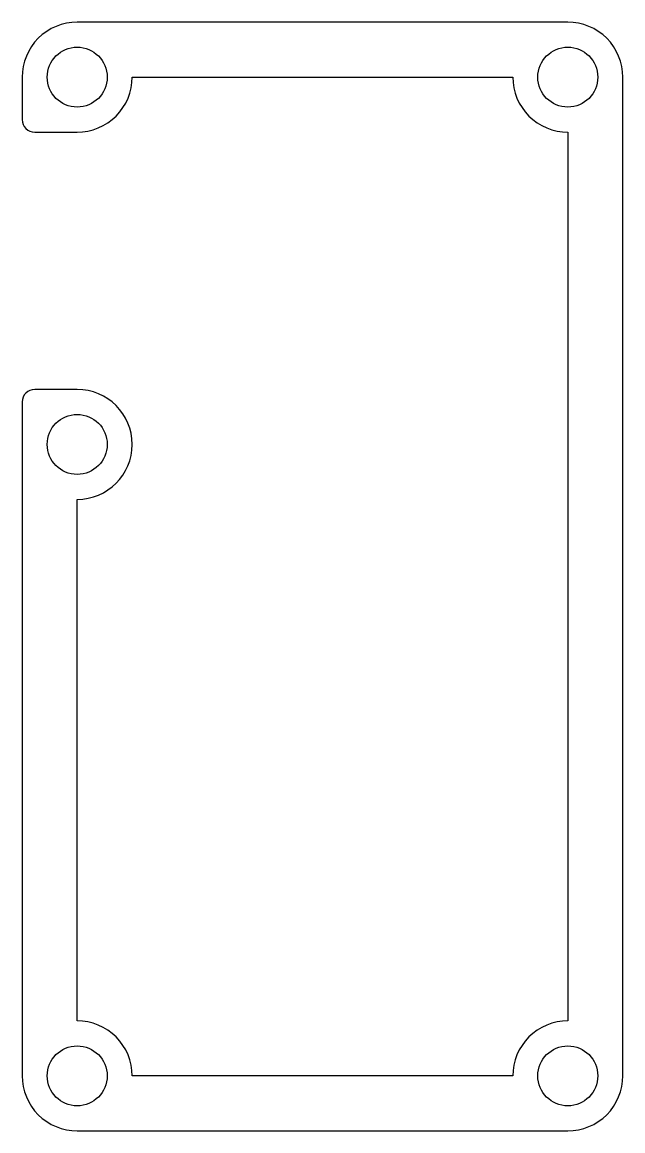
# Model space of a CAD drawing. Header units: millimetres. Extents: x -127.4 to -79.3, y -3.8 to 85.
import ezdxf

# ---------------------------------------------------------------- set-up
doc = ezdxf.new("R2010")
doc.units = ezdxf.units.MM
doc.layers.get('0').update_dxf_attribs({"linetype": 'CONTINUOUS'})

msp = doc.modelspace()

# ---------------------------------------------------------------- linework, layer by layer
msp.add_lwpolyline([(-127.4, 80.6), (-127.4, 77.2, 0.414214), (-126.4, 76.2), (-123, 76.2, 0.414214), (-118.6, 80.6), (-88.15, 80.6, 0.414214), (-83.75, 76.2), (-83.75, 5.05, 0.414214), (-88.15, 0.65), (-118.6, 0.65, 0.414214), (-123, 5.05), (-123, 46.8, 1), (-123, 55.6), (-126.4, 55.6, 0.414214), (-127.4, 54.6), (-127.4, 0.65, 0.414214), (-123, -3.75), (-83.75, -3.75, 0.414214), (-79.35, 0.65), (-79.35, 80.6, 0.414214), (-83.75, 85), (-123, 85, 0.414214)], format="xyb", close=True)
for centre in [(-123, 80.6), (-83.75, 80.6), (-123, 51.2), (-123, 0.65), (-83.75, 0.65)]:
    msp.add_circle(centre, 2.4)

doc.saveas('drawing.dxf')
